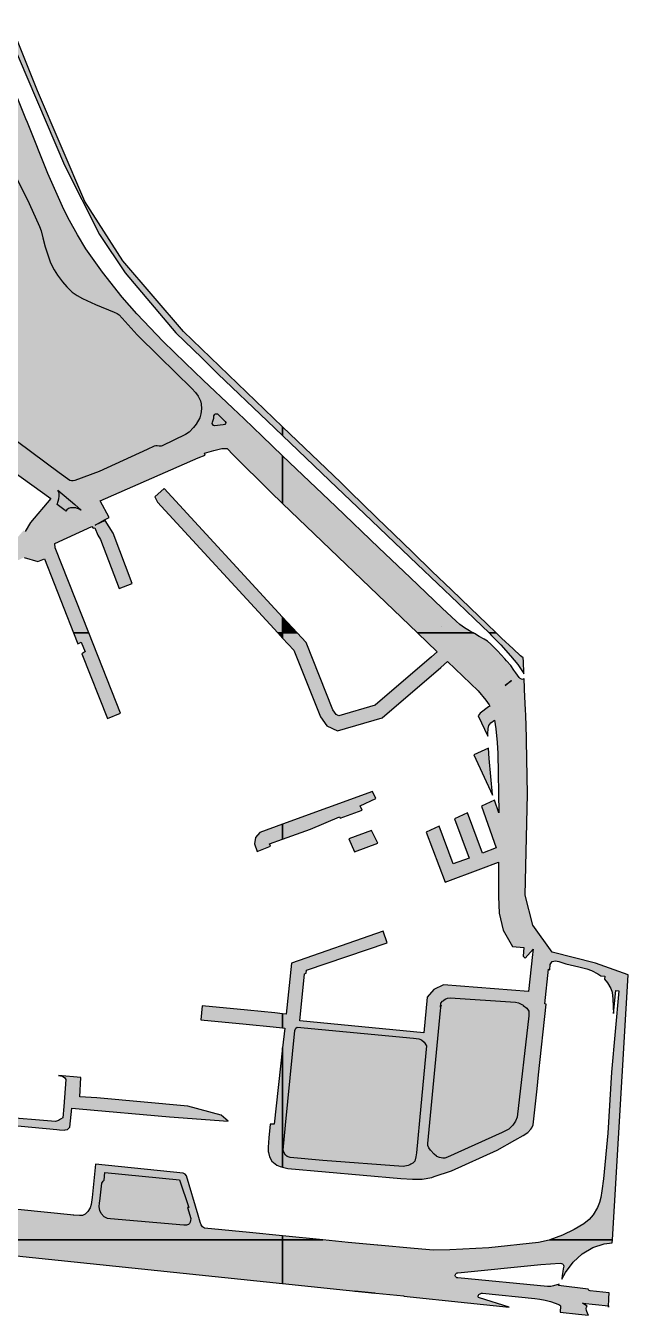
# Model space of a CAD drawing. Header units: metres. Extents: x -1260 to 1415, y -1141 to 1210.
# Drawn here: x 1117 to 1415, y -931 to -294 of the extents above; entities that cross this region are included whole.
import ezdxf

# ---------------------------------------------------------------- set-up
doc = ezdxf.new("R2010")
doc.units = ezdxf.units.M
doc.layers.add('URB_DRUMURI_STREET_LINE', color=7, linetype='Continuous', true_color=0xe1e4e2)

msp = doc.modelspace()

# ---------------------------------------------------------------- hatches: boundary and pattern name
at = {"layer": 'URB_DRUMURI_STREET_LINE'}
h = msp.add_hatch(color=256, dxfattribs=at)
h.dxf.hatch_style = 1
h.paths.add_polyline_path([(1128.22, -366.78), (1118.21, -341.68), (1117.46, -339.8), (1108.18, -316.78), (1098.86, -293.84), (1084.1, -293.84), (1102.2, -337.67), (1098.68, -335.27), (1091.51, -333.69), (1086.23, -334.58), (1087.56, -342.47), (1085.32, -336.9), (1046.21, -352.66), (960.37, -390.46), (959.21, -387.7), (944.26, -393.98), (944.26, -410.33), (954.63, -406.08), (954.63, -406.08), (954.63, -406.08), (960.16, -403.82), (960.17, -403.82), (960.17, -403.82), (960.17, -403.82), (960.17, -403.82), (960.18, -403.82), (960.18, -403.82), (960.18, -403.82), (960.19, -403.82), (972.05, -408.23), (972.05, -408.23), (972.05, -408.23), (972.05, -408.23), (976.29, -411.22), (976.29, -411.22), (976.29, -411.22), (976.29, -411.22), (976.29, -411.22), (976.3, -411.23), (976.3, -411.23), (976.3, -411.23), (976.3, -411.23), (976.3, -411.24), (976.3, -411.24), (976.3, -411.24), (976.3, -411.25), (976.3, -411.25), (976.3, -411.25), (976.29, -411.25), (976.29, -411.26), (973.65, -415.01), (982.51, -421.4), (983.02, -420.69), (983.02, -420.69), (983.02, -420.69), (983.02, -420.69), (983.03, -420.68), (983.03, -420.68), (983.03, -420.68), (983.03, -420.68), (983.04, -420.68), (983.04, -420.68), (983.04, -420.68), (983.05, -420.68), (983.05, -420.68), (983.05, -420.68), (983.05, -420.68), (983.06, -420.68), (983.06, -420.68), (1030.19, -454.68), (1030.19, -454.68), (1030.19, -454.68), (1030.19, -454.68), (1030.2, -454.69), (1030.2, -454.69), (1030.2, -454.69), (1030.2, -454.69), (1030.2, -454.7), (1030.2, -454.7), (1030.2, -454.7), (1030.2, -454.71), (1030.2, -454.71), (1030.2, -454.71), (1030.2, -454.71), (1030.2, -454.72), (1030.2, -454.72), (1029.66, -455.46), (1038.04, -461.51), (1038.65, -460.41), (1038.65, -460.41), (1038.66, -460.4), (1038.66, -460.4), (1038.66, -460.4), (1038.66, -460.4), (1038.67, -460.4), (1038.67, -460.39), (1038.67, -460.39), (1038.67, -460.39), (1038.68, -460.39), (1038.68, -460.39), (1038.68, -460.39), (1038.69, -460.39), (1038.69, -460.39), (1038.69, -460.39), (1038.69, -460.4), (1044.36, -463.55), (1044.37, -463.55), (1044.37, -463.55), (1044.37, -463.56), (1044.37, -463.56), (1044.37, -463.56), (1044.38, -463.56), (1044.38, -463.57), (1044.38, -463.57), (1044.38, -463.57), (1044.38, -463.58), (1044.38, -463.58), (1044.38, -463.58), (1044.38, -463.58), (1044.38, -463.59), (1044.38, -463.59), (1044.38, -463.59), (1043.38, -465.37), (1061.87, -478.72), (1072.74, -484.79), (1072.74, -484.79), (1072.74, -484.79), (1072.75, -484.8), (1072.75, -484.8), (1072.75, -484.8), (1072.75, -484.8), (1072.75, -484.81), (1072.75, -484.81), (1072.75, -484.81), (1072.76, -484.82), (1072.76, -484.82), (1072.76, -484.82), (1072.75, -484.82), (1072.75, -484.83), (1072.75, -484.83), (1072.75, -484.83), (1072.05, -486.08), (1087.92, -497.54), (1129.68, -527.49), (1119.64, -539.25), (1117.12, -543.78), (1117.12, -543.79), (1117.12, -543.79), (1117.11, -543.79), (1117.11, -543.79), (1117.11, -543.79), (1117.11, -543.8), (1117.1, -543.8), (1117.1, -543.8), (1117.1, -543.8), (1117.1, -543.8), (1117.09, -543.8), (1117.09, -543.8), (1117.09, -543.8), (1117.08, -543.8), (1117.08, -543.8), (1117.08, -543.79), (1116.19, -543.3), (1112.56, -547.55), (1070.93, -524.52), (1067.54, -530.64), (1107.92, -552.99), (1097.44, -565.28), (1116.6, -556.56), (1123.26, -558.66), (1126.56, -557.3), (1141, -593.84), (1148.53, -593.84), (1131.95, -551.89), (1131.75, -549.66), (1150.08, -541.31), (1150.65, -542.18), (1151.4, -541.88), (1151.4, -541.88), (1151.41, -541.88), (1151.41, -541.88), (1151.41, -541.88), (1151.42, -541.88), (1151.42, -541.88), (1151.42, -541.88), (1151.42, -541.88), (1151.43, -541.88), (1151.43, -541.88), (1151.43, -541.88), (1151.43, -541.89), (1151.44, -541.89), (1151.44, -541.89), (1151.44, -541.89), (1151.44, -541.9), (1152.9, -545.57), (1154.35, -547.75), (1163.44, -571.95), (1169.99, -569.49), (1160.62, -544.54), (1156.53, -538.37), (1151.68, -540.58), (1156.29, -538.07), (1156.32, -538.05), (1158.57, -536.82), (1154.06, -528.56), (1202.56, -507.39), (1206.04, -505.97), (1205.67, -505.08), (1210.24, -503.7), (1214.25, -502.8), (1216.81, -502.73), (1219.86, -505.83), (1238.32, -524.19), (1244.26, -529.9), (1244.26, -506.36), (1234.18, -496.66), (1225.24, -488.16), (1219.68, -482.88), (1204.98, -468.92), (1196.04, -460.4), (1185.16, -449.8), (1172.16, -436.14), (1165.06, -427.92), (1155.2, -415.68), (1147.08, -404.06), (1142.84, -397.12), (1138.98, -390.1), (1136.12, -384.6), (1128.22, -366.78)])
h.paths.add_polyline_path([(1140.88, -532.02), (1139.52, -532.1), (1138.52, -532.42), (1137.72, -532.98), (1137.14, -533.7), (1136.78, -533.41), (1132.92, -530.36), (1133.4, -528.8), (1133.76, -527.62), (1133.88, -526.38), (1133.84, -525.2), (1133.66, -524.22), (1133.27, -523.3), (1141.64, -530.44), (1144.65, -533.16), (1144.64, -533.16), (1143.44, -532.6), (1142.44, -532.23), (1142.08, -532.1), (1140.88, -532.02)], flags=0)
h.paths.add_polyline_path([(1133.26, -523.29), (1133.26, -523.28), (1133.26, -523.28), (1133.27, -523.29), (1133.26, -523.29), (1133.26, -523.29)], flags=0)
h.paths.add_polyline_path([(1209.74, -490.92), (1209.52, -490.32), (1209.62, -489.7), (1209.92, -488.72), (1210.24, -487.7), (1210.3, -486.92), (1210.3, -486.58), (1210.52, -486.1), (1210.8, -485.78), (1211.16, -485.58), (1211.5, -485.56), (1211.88, -485.58), (1212.1, -485.68), (1215.9, -489.46), (1216.12, -489.86), (1216.04, -490.46), (1215.72, -490.88), (1214.88, -491.12), (1214.88, -491.12), (1210.62, -491.5), (1210.16, -491.36), (1209.74, -490.92)], flags=0)
h.paths.add_polyline_path([(1199.46, -473.06), (1201.22, -475.06), (1202.5, -476.82), (1203.64, -479.14), (1204.04, -480.68), (1204.12, -483.16), (1203.9, -485.58), (1203.42, -487.56), (1201.56, -490.74), (1200.2, -492.42), (1198, -494.62), (1198, -494.62), (1196.32, -495.9), (1184.8, -501.4), (1184.18, -501.54), (1183.34, -501.56), (1183.34, -501.56), (1182.22, -501.5), (1181.64, -501.48), (1181.02, -501.54), (1180.85, -501.62), (1177.36, -503.22), (1153.66, -514.08), (1141.68, -518.62), (1140.8, -518.76), (1139.88, -518.72), (1139.16, -518.5), (1133.92, -514.78), (1133.92, -514.78), (1113.3, -499.42), (1091.62, -483.72), (1062.78, -462.72), (989.78, -409.24), (981.06, -403.06), (979.52, -401.7), (979.16, -401), (978.98, -399.84), (978.87, -396.57), (977.89, -395.86), (978.82, -395.45), (978.8, -394.92), (978.88, -392.68), (979.06, -391.38), (979.56, -390.2), (982.06, -388.4), (987.78, -385.18), (1027.48, -366.36), (1039.94, -360.74), (1051.22, -356.1), (1061.32, -352.36), (1074.72, -348.08), (1074.73, -348.08), (1081.46, -345.92), (1083.74, -345.52), (1091.46, -344.66), (1091.46, -344.66), (1094.72, -344.64), (1095.9, -344.78), (1097.18, -345.3), (1098.64, -346.4), (1100.48, -348.52), (1106.3, -356.42), (1110.04, -363.32), (1119.04, -381.7), (1124.18, -393.02), (1124.96, -395.16), (1125.84, -398.58), (1127.02, -403.02), (1128.52, -407.96), (1129.62, -411), (1131.34, -414.44), (1133.02, -417.04), (1135.44, -420.3), (1137.6, -422.88), (1140.34, -425.44), (1142.7, -427.12), (1145.36, -428.62), (1151.88, -431.56), (1161.08, -435.4), (1162.5, -435.98), (1163.46, -436.76), (1172.4, -446.54), (1183.32, -457.34), (1199.46, -473.06)], flags=0)
h = msp.add_hatch(color=256, dxfattribs=at)
h.dxf.hatch_style = 1
h.paths.add_polyline_path([(1195.3, -444.88), (1165.29, -409.95), (1146.53, -380.72), (1123.24, -326), (1110.3, -293.84), (1107.26, -293.84), (1109.39, -299.04), (1136.51, -362.74), (1153.86, -396.91), (1166.41, -415.86), (1191.47, -445.51), (1204.32, -457.93), (1212.22, -465.87), (1236.7, -489.18), (1244.26, -496.39), (1244.26, -491.97), (1195.3, -444.88)])
h = msp.add_hatch(color=256, dxfattribs=at)
h.dxf.hatch_style = 1
h.paths.add_polyline_path([(1277.94, -524.42), (1274.26, -520.84), (1272.95, -519.56), (1244.26, -491.97), (1244.26, -496.39), (1267.46, -518.5), (1288.28, -538.54), (1310.7, -559.94), (1330.72, -578.96), (1339.08, -586.98), (1346.2, -593.84), (1349.73, -593.84), (1345.21, -589.53), (1336.81, -581.45), (1327.61, -572.58), (1318.02, -563.31), (1308.42, -554.02), (1299.23, -545.1), (1290.82, -536.94), (1283.59, -529.91), (1277.94, -524.42)])
h = msp.add_hatch(color=256, dxfattribs=at)
h.dxf.hatch_style = 1
h.paths.add_polyline_path([(1291.82, -551.82), (1270.56, -531.36), (1250.98, -512.82), (1244.26, -506.36), (1244.26, -529.9), (1310.92, -593.84), (1338.36, -593.84), (1336.6, -592.82), (1334.06, -591.32), (1331.82, -589.72), (1329.98, -588.08), (1323.12, -581.64), (1323.12, -581.64), (1307.28, -566.56), (1291.82, -551.82)])
h.paths.add_polyline_path([(1322.97, -590.93), (1322.96, -590.93), (1322.96, -590.92), (1322.97, -590.93)], flags=0)
h = msp.add_hatch(color=256, dxfattribs=at)
h.dxf.hatch_style = 1
h.paths.add_polyline_path([(1244.26, -586.09), (1185.68, -522.48), (1181.18, -526.62), (1182.41, -529.27), (1241.89, -593.84), (1244.26, -593.84), (1244.26, -586.09)])
h = msp.add_hatch(color=256, dxfattribs=at)
h.dxf.hatch_style = 1
h.paths.add_polyline_path([(1244.26, -593.84), (1251.41, -593.84), (1244.26, -586.09), (1244.26, -593.84)])
h = msp.add_hatch(color=256, dxfattribs=at)
h.dxf.hatch_style = 1
h.paths.add_polyline_path([(1146.62, -603.29), (1146.62, -603.29), (1145.08, -604.15), (1157.71, -636.12), (1164.22, -633.55), (1148.53, -593.84), (1141, -593.84), (1143.13, -599.21), (1144.69, -598.41), (1144.69, -598.41), (1144.69, -598.41), (1144.7, -598.41), (1144.7, -598.41), (1144.7, -598.41), (1144.71, -598.41), (1144.71, -598.41), (1144.71, -598.41), (1144.71, -598.41), (1144.72, -598.41), (1144.72, -598.42), (1144.72, -598.42), (1144.72, -598.42), (1144.73, -598.42), (1144.73, -598.42), (1144.73, -598.43), (1144.73, -598.43), (1146.63, -603.25), (1146.63, -603.26), (1146.63, -603.26), (1146.63, -603.26), (1146.64, -603.27), (1146.63, -603.27), (1146.63, -603.27), (1146.63, -603.27), (1146.63, -603.28), (1146.63, -603.28), (1146.63, -603.28), (1146.63, -603.28), (1146.63, -603.29), (1146.62, -603.29), (1146.62, -603.29)])
h = msp.add_hatch(color=256, dxfattribs=at)
h.dxf.hatch_style = 1
h.paths.add_polyline_path([(1244.26, -593.84), (1241.89, -593.84), (1244.26, -596.42), (1244.26, -593.84)])
h = msp.add_hatch(color=256, dxfattribs=at)
h.dxf.hatch_style = 1
h.paths.add_polyline_path([(1343.82, -596.9), (1341.38, -595.62), (1338.98, -594.2), (1338.91, -594.16), (1338.36, -593.84), (1310.92, -593.84), (1320.64, -603.17), (1317.79, -605.62), (1290, -629.53), (1272.01, -634.82), (1270.67, -634.19), (1269.09, -631.96), (1255.81, -598.62), (1251.41, -593.84), (1244.26, -593.84), (1244.26, -596.42), (1249.78, -602.41), (1262.9, -635.33), (1266.02, -639.72), (1271.41, -642.3), (1293.43, -635.82), (1322.35, -610.93), (1325.72, -608.04), (1340.79, -622.46), (1344.64, -627.06), (1346.21, -629.35), (1346.56, -630), (1345.99, -630.42), (1341.83, -633.46), (1340.91, -634.9), (1345.63, -644.94), (1345.55, -643.7), (1345.83, -641.19), (1346.17, -639.67), (1347.03, -638.33), (1348.93, -636.94), (1349.61, -641.27), (1350.27, -648.08), (1350.56, -653.53), (1351.06, -682.85), (1348.86, -676.56), (1342.49, -679.55), (1349.71, -700.15), (1342.96, -702.68), (1335.58, -682.78), (1329.22, -685.75), (1336.4, -705.13), (1328.56, -708.06), (1321.52, -689.35), (1315.16, -692.33), (1324.46, -717.07), (1342.12, -710.46), (1350.93, -707.17), (1350.81, -724.12), (1351.19, -732.46), (1353.13, -740.86), (1357.73, -748.84), (1357.73, -748.84), (1363.34, -749.3), (1363.03, -753.62), (1364.08, -754.56), (1368.03, -750.19), (1367.71, -752.73), (1365.73, -771.15), (1323.7, -767.8), (1319.01, -770.11), (1315.62, -773.83), (1314.02, -791.47), (1252.76, -785.61), (1255.12, -762.28), (1255.8, -762.04), (1255.98, -760.55), (1295.83, -747), (1293.85, -741.33), (1248.6, -757.14), (1246.06, -782.27), (1244.26, -782.08), (1244.26, -789.12), (1245.35, -789.24), (1244.26, -799.01), (1244.26, -857.91), (1246.78, -858.52), (1302.66, -863.56), (1308.48, -863.84), (1313.12, -863.78), (1318.02, -862.94), (1319.15, -862.56), (1327.7, -859.64), (1350.18, -849.48), (1358.93, -844.61), (1363.14, -842.26), (1365.32, -840.84), (1366.92, -839.14), (1367.28, -838.46), (1368.06, -836.96), (1369.94, -819.25), (1370.68, -812.29), (1374.4, -777.3), (1373.7, -777.25), (1375.58, -760.11), (1376.2, -760.33), (1376.46, -757.8), (1377.44, -756.32), (1379, -755.9), (1380.69, -756.3), (1380.76, -756.32), (1384.18, -757.42), (1390.5, -758.96), (1394.56, -759.94), (1396.78, -760.64), (1399.96, -762.28), (1401.44, -763.3), (1403.36, -763.47), (1403.23, -764.96), (1404.74, -766.78), (1406.38, -769.62), (1406.98, -771.36), (1407.32, -774.9), (1407.7, -782), (1408.77, -770.59), (1410.35, -770.75), (1406.66, -811.03), (1404.84, -841.06), (1402.76, -863.62), (1401.96, -869.54), (1401.36, -872.84), (1400.7, -875.42), (1399.78, -877.82), (1397.66, -881.52), (1395.62, -883.84), (1393.1, -885.84), (1388.28, -888.74), (1382.44, -891.58), (1376.32, -893.84), (1407.15, -893.84), (1414.96, -762.86), (1398.79, -757.16), (1377.44, -751.73), (1367.93, -738.34), (1363.99, -723.53), (1365.28, -673.59), (1364.51, -638.41), (1364.49, -637.92), (1364.43, -636.56), (1364.34, -634.48), (1364.22, -631.82), (1364.09, -628.73), (1363.95, -625.36), (1363.79, -621.87), (1363.68, -619.29), (1363.64, -618.39), (1363.56, -616.42), (1363.46, -616.52), (1363.12, -616.74), (1362.72, -616.86), (1362.22, -616.8), (1361.64, -616.46), (1361.16, -615.88), (1361.16, -615.88), (1359.52, -613.66), (1358.54, -612.29), (1356.92, -610.04), (1354.92, -607.73), (1354.08, -606.76), (1350.32, -602.7), (1347.08, -599.42), (1345.48, -598.02), (1343.82, -596.9)])
h.paths.add_polyline_path([(1246.54, -852.68), (1245.66, -851.98), (1244.96, -850.84), (1244.5, -849.52), (1245.72, -837.13), (1250.3, -790.38), (1250.72, -789.24), (1251.48, -788.72), (1308.84, -794.12), (1308.84, -794.12), (1311.58, -794.54), (1312.84, -795.04), (1314.24, -796.08), (1315.3, -797.94), (1312.46, -827.78), (1310.38, -850.84), (1310.1, -852.82), (1309.62, -854.98), (1308.64, -855.9), (1307.55, -856.47), (1307.09, -856.71), (1306.32, -857.1), (1303.82, -857.52), (1264.04, -854.6), (1248.04, -853.2), (1246.54, -852.68)], flags=0)
h.paths.add_polyline_path([(1323.29, -775.8), (1323.84, -775.53), (1323.92, -775.4), (1324.62, -774.84), (1325.74, -774.34), (1326.94, -774.24), (1359.22, -776.32), (1360.84, -776.74), (1363.08, -777.92), (1363.14, -777.96), (1364.85, -779.28), (1364.9, -779.32), (1365.82, -780.86), (1365.82, -783.04), (1360.06, -833.18), (1359.36, -835.14), (1357.96, -837.18), (1355.92, -839.14), (1352.78, -840.82), (1325.64, -852.98), (1324.34, -853.4), (1323.32, -853.52), (1321.78, -853.16), (1320.38, -852.6), (1320.22, -852.47), (1319.12, -851.56), (1317.36, -849.58), (1316.48, -848.4), (1315.96, -847.2), (1315.9, -846.22), (1322.28, -780.44), (1322.58, -777.86), (1322.2, -778.8), (1322.38, -776.8), (1323.29, -775.8)], flags=0)
h.paths.add_polyline_path([(1357.35, -617.64), (1354.21, -619.8), (1357.08, -617.4), (1357.35, -617.64)], flags=0)
h = msp.add_hatch(color=256, dxfattribs=at)
h.dxf.hatch_style = 1
h.paths.add_polyline_path([(1363.08, -606.2), (1361.77, -605.15), (1358.09, -601.76), (1352.44, -596.43), (1349.73, -593.84), (1346.2, -593.84), (1347.5, -595.1), (1352.1, -599.8), (1356.86, -605.16), (1360.36, -609.48), (1363.02, -613.42), (1363.46, -614.14), (1363.37, -612.07), (1363.25, -609.54), (1363.16, -607.62), (1363.1, -606.45), (1363.08, -606.2)])
h = msp.add_hatch(color=256, dxfattribs=at)
h.dxf.hatch_style = 1
h.paths.add_polyline_path([(1347.88, -673.78), (1346.28, -655.94), (1345.97, -650.81), (1338.74, -654.21), (1348, -674.1), (1347.88, -673.78)])
h = msp.add_hatch(color=256, dxfattribs=at)
h.dxf.hatch_style = 1
h.paths.add_polyline_path([(1272.34, -684.78), (1272.34, -684.79), (1272.64, -685.49), (1283.57, -681.51), (1282.55, -679.33), (1282.55, -679.33), (1282.55, -679.33), (1282.55, -679.32), (1282.55, -679.32), (1282.55, -679.32), (1282.55, -679.31), (1282.55, -679.31), (1282.55, -679.31), (1282.55, -679.31), (1282.55, -679.3), (1282.55, -679.3), (1282.55, -679.3), (1282.56, -679.3), (1282.56, -679.29), (1282.56, -679.29), (1282.56, -679.29), (1290.32, -675.66), (1288.7, -672.19), (1244.26, -688.38), (1244.26, -695.83), (1258.09, -690.79), (1272.3, -684.77), (1272.31, -684.77), (1272.31, -684.77), (1272.31, -684.77), (1272.31, -684.77), (1272.32, -684.77), (1272.32, -684.77), (1272.32, -684.77), (1272.33, -684.77), (1272.33, -684.77), (1272.33, -684.77), (1272.33, -684.78), (1272.34, -684.78), (1272.34, -684.78), (1272.34, -684.78), (1272.34, -684.78)])
h = msp.add_hatch(color=256, dxfattribs=at)
h.dxf.hatch_style = 1
h.paths.add_polyline_path([(1230.33, -698.17), (1231.73, -701.96), (1238.19, -699.23), (1237.8, -698.19), (1244.26, -695.83), (1244.26, -688.38), (1233.05, -692.47), (1230.77, -694.97), (1230.33, -698.17)])
h = msp.add_hatch(color=256, dxfattribs=at)
h.dxf.hatch_style = 1
h.paths.add_polyline_path([(1279.73, -702.03), (1291.2, -697.84), (1288.23, -691.47), (1276.97, -695.58), (1279.73, -702.03)])
h = msp.add_hatch(color=256, dxfattribs=at)
h.dxf.hatch_style = 1
h.paths.add_polyline_path([(1226.89, -780.29), (1204.56, -778.15), (1203.89, -785.11), (1226.2, -787.26), (1239.59, -788.61), (1244.26, -789.12), (1244.26, -782.08), (1240.32, -781.65), (1226.89, -780.29)])
h = msp.add_hatch(color=256, dxfattribs=at)
h.dxf.hatch_style = 1
h.paths.add_polyline_path([(970.49, -794.54), (959.15, -796.52), (953.52, -800.56), (946, -805.89), (944.26, -805.89), (944.26, -812.89), (948.22, -812.89), (957.26, -806.49), (957.07, -808.13), (960.39, -805.55), (960.54, -804.23), (963.17, -803.54), (963.92, -803.06), (966.12, -802.48), (967.74, -802.33), (970.11, -801.71), (970.76, -801.6), (972.62, -801.77), (994.51, -804.22), (1009.12, -805.32), (1012.56, -805.76), (1013.8, -806.36), (1015.06, -807.3), (1016.44, -808.7), (1017.9, -810.68), (1021.73, -815.84), (1032.78, -828.45), (1033.52, -828.92), (1036.22, -830.02), (1098.21, -836.04), (1107.94, -836.98), (1132.71, -839.33), (1134.1, -839.46), (1136.36, -839.54), (1136.88, -839.47), (1138.06, -839.32), (1139.14, -838.08), (1140.06, -828.8), (1143.76, -829.12), (1188.3, -833.02), (1217.37, -835.1), (1213.89, -832.17), (1197.5, -827.82), (1152.54, -823.67), (1144.06, -823.17), (1144.55, -813.57), (1133.54, -812.54), (1135.5, -813), (1136.66, -813.76), (1137.18, -814.56), (1136.1, -827.88), (1135.64, -833.46), (1134.6, -834.2), (1133.58, -834.92), (1131.98, -835.36), (1104.14, -833.02), (1102.22, -832.58), (1101.32, -832.1), (1100.64, -831.29), (1100.36, -830.96), (1099.56, -829.18), (1099.4, -827.64), (1099.52, -825.54), (1098.82, -831.12), (1039.52, -825.52), (1024.97, -808.92), (1013.41, -798.61), (970.49, -794.54)])
h = msp.add_hatch(color=256, dxfattribs=at)
h.dxf.hatch_style = 1
h.paths.add_polyline_path([(1237.74, -852.76), (1238.92, -854.88), (1241.44, -856.98), (1243, -857.6), (1244.26, -857.91), (1244.26, -799.01), (1240.06, -836.72), (1238.08, -836.58), (1237.46, -843.38), (1237.1, -848), (1237.1, -850.1), (1237.25, -850.69), (1237.74, -852.76)])
h = msp.add_hatch(color=256, dxfattribs=at)
h.dxf.hatch_style = 1
h.paths.add_polyline_path([(944.26, -886.91), (944.26, -893.84), (984.92, -893.84), (1007.21, -890.67), (1037.62, -893.84), (1244.26, -893.84), (1244.26, -891.85), (1227.82, -890.2), (1205.58, -888.06), (1204.64, -887.44), (1204.04, -886.46), (1203.48, -885.06), (1202.46, -881.62), (1196.78, -862.26), (1196.16, -861.36), (1195.18, -860.8), (1151.84, -856.38), (1150.22, -872.86), (1149.74, -876.42), (1149.24, -878.08), (1148.08, -879.8), (1146.76, -881.1), (1145.36, -881.8), (1143.84, -881.86), (1141.1, -881.59), (1061.18, -873.62), (1009.5, -868.6), (1004.66, -867.84), (1001.94, -867.04), (1000.34, -865.72), (999.54, -864.58), (999.08, -863.48), (998.82, -862.04), (999, -859.3), (1001.56, -836.66), (998.46, -836.32), (996.1, -858.31), (994.08, -858.09), (993.9, -859.22), (993.46, -861.08), (992.42, -862.36), (990.92, -863.72), (989.38, -864.74), (987.82, -865.28), (986.12, -865.42), (976.14, -864.16), (974.12, -863.5), (972.64, -862.6), (971.36, -861.42), (970.82, -858.98), (971.13, -856.49), (971.23, -855.66), (967.45, -855.26), (969.82, -833.12), (969.48, -833.08), (966.66, -853.14), (965.82, -858.16), (964.84, -860.76), (963.88, -861.76), (962.24, -862.54), (960.12, -863), (944.26, -861.32), (944.26, -881.52), (954, -882.46), (954.5, -882.54), (954.98, -882.84), (955.34, -883.28), (955.46, -883.9), (955.32, -884.38), (954.98, -884.84), (954.38, -885.22), (950.9, -886), (944.26, -886.91)])
h.paths.add_polyline_path([(1141.08, -881.72), (1141.1, -881.59), (1141.09, -881.72), (1141.08, -881.72)], flags=0)
h.paths.add_polyline_path([(1197.29, -877.78), (1198.96, -883.22), (1198.78, -884.3), (1198.52, -885.12), (1198.2, -885.74), (1197.76, -886.3), (1196.84, -886.62), (1195.5, -886.58), (1159.18, -883.46), (1157.68, -883.24), (1156.06, -882.4), (1154.6, -880.82), (1154, -879.4), (1153.68, -877.54), (1153.82, -875.6), (1153.92, -874.79), (1155.02, -865.86), (1155.64, -864.78), (1156.11, -864.34), (1156.49, -860.58), (1193.24, -864.22), (1197.87, -877.84), (1197.29, -877.78)], flags=0)
h = msp.add_hatch(color=256, dxfattribs=at)
h.dxf.hatch_style = 1
h.paths.add_polyline_path([(1244.26, -891.85), (1244.26, -893.84), (1264.03, -893.84), (1244.26, -891.85)])
h = msp.add_hatch(color=256, dxfattribs=at)
h.dxf.hatch_style = 1
h.paths.add_polyline_path([(1099.94, -900.35), (1099.94, -900.35), (1244.26, -915.41), (1244.26, -893.84), (1037.62, -893.84), (1099.94, -900.35)])
h = msp.add_hatch(color=256, dxfattribs=at)
h.dxf.hatch_style = 1
h.paths.add_polyline_path([(1407.06, -895.38), (1407.15, -893.84), (1376.32, -893.84), (1375.94, -893.98), (1370.66, -895.1), (1346.12, -897.84), (1326.9, -898.82), (1318.7, -898.88), (1309.16, -898.12), (1291.27, -896.46), (1291.14, -896.45), (1276.56, -895.1), (1264.03, -893.84), (1244.26, -893.84), (1244.26, -915.41), (1289.74, -920.16), (1279.91, -919.14), (1304.17, -921.42), (1304.15, -921.65), (1335.56, -924.9), (1335.59, -924.9), (1356.14, -927.02), (1341.44, -922.4), (1341.08, -922.24), (1340.9, -921.94), (1340.84, -921.58), (1340.94, -921.1), (1341.24, -920.78), (1341.78, -920.44), (1342.46, -920.16), (1343.04, -920.12), (1368.9, -922.76), (1371.28, -923.12), (1373.88, -923.64), (1376.52, -924.36), (1380.74, -925.84), (1381.2, -926.14), (1381.44, -926.46), (1381.43, -929.64), (1390.46, -930.57), (1395.27, -931.07), (1395.02, -930.58), (1394.38, -928.68), (1394.26, -927.82), (1394.36, -927.06), (1394.67, -926.66), (1392.45, -925.04), (1405.2, -926.43), (1405.17, -927.05), (1405.42, -922.79), (1405.59, -919.94), (1396.1, -918.98), (1395.68, -918.92), (1395.52, -918.78), (1395.36, -918.5), (1395.24, -918.16), (1395.24, -918.14), (1380.52, -916.46), (1380.93, -915.69), (1379.66, -916.08), (1377.98, -916.6), (1376.66, -916.9), (1375.08, -916.92), (1330.74, -912.58), (1330.36, -912.56), (1330.08, -912.46), (1329.8, -912.16), (1329.64, -911.94), (1329.56, -911.58), (1329.56, -911.26), (1329.66, -910.94), (1329.88, -910.64), (1330.2, -910.34), (1330.44, -910.2), (1330.8, -910.12), (1371.72, -905.94), (1381.36, -905.38), (1381.96, -905.48), (1382.44, -905.62), (1382.82, -905.96), (1383.04, -906.36), (1383.12, -906.9), (1383.06, -907.44), (1382.86, -908.14), (1382.6, -909.5), (1382.3, -911.5), (1382.19, -913.28), (1383.96, -909.91), (1387.7, -904.79), (1392.28, -900.69), (1397.41, -897.62), (1403.14, -895.82), (1407.06, -895.38)])

# ---------------------------------------------------------------- linework, layer by layer
at = {"layer": 'URB_DRUMURI_STREET_LINE', "elevation": 0.01}
for points in [[(1195.3, -444.88), (1165.29, -409.95), (1146.53, -380.72), (1123.24, -326), (1110.3, -293.84), (1107.26, -293.84), (1109.39, -299.04), (1136.51, -362.74), (1153.86, -396.91), (1166.41, -415.86), (1191.47, -445.51), (1204.32, -457.93), (1212.22, -465.87), (1236.7, -489.18), (1244.26, -496.39), (1244.26, -491.97), (1195.3, -444.88)], [(1209.74, -490.92), (1209.52, -490.32), (1209.62, -489.7), (1209.92, -488.72), (1210.24, -487.7), (1210.3, -486.92), (1210.3, -486.58), (1210.52, -486.1), (1210.8, -485.78), (1211.16, -485.58), (1211.5, -485.56), (1211.88, -485.58), (1212.1, -485.68), (1215.9, -489.46), (1216.12, -489.86), (1216.04, -490.46), (1215.72, -490.88), (1214.88, -491.12), (1214.88, -491.12), (1210.62, -491.5), (1210.16, -491.36), (1209.74, -490.92)], [(1277.94, -524.42), (1274.26, -520.84), (1272.95, -519.56), (1244.26, -491.97), (1244.26, -496.39), (1267.46, -518.5), (1288.28, -538.54), (1310.7, -559.94), (1330.72, -578.96), (1339.08, -586.98), (1346.2, -593.84), (1349.73, -593.84), (1345.21, -589.53), (1336.81, -581.45), (1327.61, -572.58), (1318.02, -563.31), (1308.42, -554.02), (1299.23, -545.1), (1290.82, -536.94), (1283.59, -529.91), (1277.94, -524.42)], [(1291.82, -551.82), (1270.56, -531.36), (1250.98, -512.82), (1244.26, -506.36), (1244.26, -529.9), (1310.92, -593.84), (1338.36, -593.84), (1336.6, -592.82), (1334.06, -591.32), (1331.82, -589.72), (1329.98, -588.08), (1323.12, -581.64), (1323.12, -581.64), (1307.28, -566.56), (1291.82, -551.82)], [(1244.26, -586.09), (1185.68, -522.48), (1181.18, -526.62), (1182.41, -529.27), (1241.89, -593.84), (1244.26, -593.84), (1244.26, -586.09)], [(1140.88, -532.02), (1139.52, -532.1), (1138.52, -532.42), (1137.72, -532.98), (1137.14, -533.7), (1136.78, -533.41), (1132.92, -530.36), (1133.4, -528.8), (1133.76, -527.62), (1133.88, -526.38), (1133.84, -525.2), (1133.66, -524.22), (1133.27, -523.3), (1141.64, -530.44), (1144.65, -533.16), (1144.64, -533.16), (1143.44, -532.6), (1142.44, -532.23), (1142.08, -532.1), (1140.88, -532.02)], [(1133.26, -523.29), (1133.26, -523.28), (1133.26, -523.28), (1133.27, -523.29), (1133.26, -523.29), (1133.26, -523.29)], [(1244.26, -593.84), (1251.41, -593.84), (1244.26, -586.09), (1244.26, -593.84)], [(1322.97, -590.93), (1322.96, -590.93), (1322.96, -590.92), (1322.97, -590.93)], [(1146.62, -603.29), (1146.62, -603.29), (1145.08, -604.15), (1157.71, -636.12), (1164.22, -633.55), (1148.53, -593.84), (1141, -593.84), (1143.13, -599.21), (1144.69, -598.41), (1144.69, -598.41), (1144.69, -598.41), (1144.7, -598.41), (1144.7, -598.41), (1144.7, -598.41), (1144.71, -598.41), (1144.71, -598.41), (1144.71, -598.41), (1144.71, -598.41), (1144.72, -598.41), (1144.72, -598.42), (1144.72, -598.42), (1144.72, -598.42), (1144.73, -598.42), (1144.73, -598.42), (1144.73, -598.43), (1144.73, -598.43), (1146.63, -603.25), (1146.63, -603.26), (1146.63, -603.26), (1146.63, -603.26), (1146.64, -603.27), (1146.63, -603.27), (1146.63, -603.27), (1146.63, -603.27), (1146.63, -603.28), (1146.63, -603.28), (1146.63, -603.28), (1146.63, -603.28), (1146.63, -603.29), (1146.62, -603.29), (1146.62, -603.29)], [(1244.26, -593.84), (1241.89, -593.84), (1244.26, -596.42), (1244.26, -593.84)], [(1343.82, -596.9), (1341.38, -595.62), (1338.98, -594.2), (1338.91, -594.16), (1338.36, -593.84), (1310.92, -593.84), (1320.64, -603.17), (1317.79, -605.62), (1290, -629.53), (1272.01, -634.82), (1270.67, -634.19), (1269.09, -631.96), (1255.81, -598.62), (1251.41, -593.84), (1244.26, -593.84), (1244.26, -596.42), (1249.78, -602.41), (1262.9, -635.33), (1266.02, -639.72), (1271.41, -642.3), (1293.43, -635.82), (1322.35, -610.93), (1325.72, -608.04), (1340.79, -622.46), (1344.64, -627.06), (1346.21, -629.35), (1346.56, -630), (1345.99, -630.42), (1341.83, -633.46), (1340.91, -634.9), (1345.63, -644.94), (1345.55, -643.7), (1345.83, -641.19), (1346.17, -639.67), (1347.03, -638.33), (1348.93, -636.94), (1349.61, -641.27), (1350.27, -648.08), (1350.56, -653.53), (1351.06, -682.85), (1348.86, -676.56), (1342.49, -679.55), (1349.71, -700.15), (1342.96, -702.68), (1335.58, -682.78), (1329.22, -685.75), (1336.4, -705.13), (1328.56, -708.06), (1321.52, -689.35), (1315.16, -692.33), (1324.46, -717.07), (1342.12, -710.46), (1350.93, -707.17), (1350.81, -724.12), (1351.19, -732.46), (1353.13, -740.86), (1357.73, -748.84), (1357.73, -748.84), (1363.34, -749.3), (1363.03, -753.62), (1364.08, -754.56), (1368.03, -750.19), (1367.71, -752.73), (1365.73, -771.15), (1323.7, -767.8), (1319.01, -770.11), (1315.62, -773.83), (1314.02, -791.47), (1252.76, -785.61), (1255.12, -762.28), (1255.8, -762.04), (1255.98, -760.55), (1295.83, -747), (1293.85, -741.33), (1248.6, -757.14), (1246.06, -782.27), (1244.26, -782.08), (1244.26, -789.12), (1245.35, -789.24), (1244.26, -799.01), (1244.26, -857.91), (1246.78, -858.52), (1302.66, -863.56), (1308.48, -863.84), (1313.12, -863.78), (1318.02, -862.94), (1319.15, -862.56), (1327.7, -859.64), (1350.18, -849.48), (1358.93, -844.61), (1363.14, -842.26), (1365.32, -840.84), (1366.92, -839.14), (1367.28, -838.46), (1368.06, -836.96), (1369.94, -819.25), (1370.68, -812.29), (1374.4, -777.3), (1373.7, -777.25), (1375.58, -760.11), (1376.2, -760.33), (1376.46, -757.8), (1377.44, -756.32), (1379, -755.9), (1380.69, -756.3), (1380.76, -756.32), (1384.18, -757.42), (1390.5, -758.96), (1394.56, -759.94), (1396.78, -760.64), (1399.96, -762.28), (1401.44, -763.3), (1403.36, -763.47), (1403.23, -764.96), (1404.74, -766.78), (1406.38, -769.62), (1406.98, -771.36), (1407.32, -774.9), (1407.7, -782), (1408.77, -770.59), (1410.35, -770.75), (1406.66, -811.03), (1404.84, -841.06), (1402.76, -863.62), (1401.96, -869.54), (1401.36, -872.84), (1400.7, -875.42), (1399.78, -877.82), (1397.66, -881.52), (1395.62, -883.84), (1393.1, -885.84), (1388.28, -888.74), (1382.44, -891.58), (1376.32, -893.84), (1407.15, -893.84), (1414.96, -762.86), (1398.79, -757.16), (1377.44, -751.73), (1367.93, -738.34), (1363.99, -723.53), (1365.28, -673.59), (1364.51, -638.41), (1364.49, -637.92), (1364.43, -636.56), (1364.34, -634.48), (1364.22, -631.82), (1364.09, -628.73), (1363.95, -625.36), (1363.79, -621.87), (1363.68, -619.29), (1363.64, -618.39), (1363.56, -616.42), (1363.46, -616.52), (1363.12, -616.74), (1362.72, -616.86), (1362.22, -616.8), (1361.64, -616.46), (1361.16, -615.88), (1361.16, -615.88), (1359.52, -613.66), (1358.54, -612.29), (1356.92, -610.04), (1354.92, -607.73), (1354.08, -606.76), (1350.32, -602.7), (1347.08, -599.42), (1345.48, -598.02), (1343.82, -596.9)], [(1363.08, -606.2), (1361.77, -605.15), (1358.09, -601.76), (1352.44, -596.43), (1349.73, -593.84), (1346.2, -593.84), (1347.5, -595.1), (1352.1, -599.8), (1356.86, -605.16), (1360.36, -609.48), (1363.02, -613.42), (1363.46, -614.14), (1363.37, -612.07), (1363.25, -609.54), (1363.16, -607.62), (1363.1, -606.45), (1363.08, -606.2)], [(1357.35, -617.64), (1354.21, -619.8), (1357.08, -617.4), (1357.35, -617.64)], [(1347.88, -673.78), (1346.28, -655.94), (1345.97, -650.81), (1338.74, -654.21), (1348, -674.1), (1347.88, -673.78)], [(1272.34, -684.78), (1272.34, -684.79), (1272.64, -685.49), (1283.57, -681.51), (1282.55, -679.33), (1282.55, -679.33), (1282.55, -679.33), (1282.55, -679.32), (1282.55, -679.32), (1282.55, -679.32), (1282.55, -679.31), (1282.55, -679.31), (1282.55, -679.31), (1282.55, -679.31), (1282.55, -679.3), (1282.55, -679.3), (1282.55, -679.3), (1282.56, -679.3), (1282.56, -679.29), (1282.56, -679.29), (1282.56, -679.29), (1290.32, -675.66), (1288.7, -672.19), (1244.26, -688.38), (1244.26, -695.83), (1258.09, -690.79), (1272.3, -684.77), (1272.31, -684.77), (1272.31, -684.77), (1272.31, -684.77), (1272.31, -684.77), (1272.32, -684.77), (1272.32, -684.77), (1272.32, -684.77), (1272.33, -684.77), (1272.33, -684.77), (1272.33, -684.77), (1272.33, -684.78), (1272.34, -684.78), (1272.34, -684.78), (1272.34, -684.78), (1272.34, -684.78)], [(1230.33, -698.17), (1231.73, -701.96), (1238.19, -699.23), (1237.8, -698.19), (1244.26, -695.83), (1244.26, -688.38), (1233.05, -692.47), (1230.77, -694.97), (1230.33, -698.17)], [(1279.73, -702.03), (1291.2, -697.84), (1288.23, -691.47), (1276.97, -695.58), (1279.73, -702.03)], [(1323.29, -775.8), (1323.84, -775.53), (1323.92, -775.4), (1324.62, -774.84), (1325.74, -774.34), (1326.94, -774.24), (1359.22, -776.32), (1360.84, -776.74), (1363.08, -777.92), (1363.14, -777.96), (1364.85, -779.28), (1364.9, -779.32), (1365.82, -780.86), (1365.82, -783.04), (1360.06, -833.18), (1359.36, -835.14), (1357.96, -837.18), (1355.92, -839.14), (1352.78, -840.82), (1325.64, -852.98), (1324.34, -853.4), (1323.32, -853.52), (1321.78, -853.16), (1320.38, -852.6), (1320.22, -852.47), (1319.12, -851.56), (1317.36, -849.58), (1316.48, -848.4), (1315.96, -847.2), (1315.9, -846.22), (1322.28, -780.44), (1322.58, -777.86), (1322.2, -778.8), (1322.38, -776.8), (1323.29, -775.8)], [(1226.89, -780.29), (1204.56, -778.15), (1203.89, -785.11), (1226.2, -787.26), (1239.59, -788.61), (1244.26, -789.12), (1244.26, -782.08), (1240.32, -781.65), (1226.89, -780.29)], [(1246.54, -852.68), (1245.66, -851.98), (1244.96, -850.84), (1244.5, -849.52), (1245.72, -837.13), (1250.3, -790.38), (1250.72, -789.24), (1251.48, -788.72), (1308.84, -794.12), (1308.84, -794.12), (1311.58, -794.54), (1312.84, -795.04), (1314.24, -796.08), (1315.3, -797.94), (1312.46, -827.78), (1310.38, -850.84), (1310.1, -852.82), (1309.62, -854.98), (1308.64, -855.9), (1307.55, -856.47), (1307.09, -856.71), (1306.32, -857.1), (1303.82, -857.52), (1264.04, -854.6), (1248.04, -853.2), (1246.54, -852.68)], [(1237.74, -852.76), (1238.92, -854.88), (1241.44, -856.98), (1243, -857.6), (1244.26, -857.91), (1244.26, -799.01), (1240.06, -836.72), (1238.08, -836.58), (1237.46, -843.38), (1237.1, -848), (1237.1, -850.1), (1237.25, -850.69), (1237.74, -852.76)], [(1197.29, -877.78), (1198.96, -883.22), (1198.78, -884.3), (1198.52, -885.12), (1198.2, -885.74), (1197.76, -886.3), (1196.84, -886.62), (1195.5, -886.58), (1159.18, -883.46), (1157.68, -883.24), (1156.06, -882.4), (1154.6, -880.82), (1154, -879.4), (1153.68, -877.54), (1153.82, -875.6), (1153.92, -874.79), (1155.02, -865.86), (1155.64, -864.78), (1156.11, -864.34), (1156.49, -860.58), (1193.24, -864.22), (1197.87, -877.84), (1197.29, -877.78)], [(1141.08, -881.72), (1141.1, -881.59), (1141.09, -881.72), (1141.08, -881.72)], [(1244.26, -891.85), (1244.26, -893.84), (1264.03, -893.84), (1244.26, -891.85)], [(1099.94, -900.35), (1099.94, -900.35), (1244.26, -915.41), (1244.26, -893.84), (1037.62, -893.84), (1099.94, -900.35)], [(1407.06, -895.38), (1407.15, -893.84), (1376.32, -893.84), (1375.94, -893.98), (1370.66, -895.1), (1346.12, -897.84), (1326.9, -898.82), (1318.7, -898.88), (1309.16, -898.12), (1291.27, -896.46), (1291.14, -896.45), (1276.56, -895.1), (1264.03, -893.84), (1244.26, -893.84), (1244.26, -915.41), (1289.74, -920.16), (1279.91, -919.14), (1304.17, -921.42), (1304.15, -921.65), (1335.56, -924.9), (1335.59, -924.9), (1356.14, -927.02), (1341.44, -922.4), (1341.08, -922.24), (1340.9, -921.94), (1340.84, -921.58), (1340.94, -921.1), (1341.24, -920.78), (1341.78, -920.44), (1342.46, -920.16), (1343.04, -920.12), (1368.9, -922.76), (1371.28, -923.12), (1373.88, -923.64), (1376.52, -924.36), (1380.74, -925.84), (1381.2, -926.14), (1381.44, -926.46), (1381.43, -929.64), (1390.46, -930.57), (1395.27, -931.07), (1395.02, -930.58), (1394.38, -928.68), (1394.26, -927.82), (1394.36, -927.06), (1394.67, -926.66), (1392.45, -925.04), (1405.2, -926.43), (1405.17, -927.05), (1405.42, -922.79), (1405.59, -919.94), (1396.1, -918.98), (1395.68, -918.92), (1395.52, -918.78), (1395.36, -918.5), (1395.24, -918.16), (1395.24, -918.14), (1380.52, -916.46), (1380.93, -915.69), (1379.66, -916.08), (1377.98, -916.6), (1376.66, -916.9), (1375.08, -916.92), (1330.74, -912.58), (1330.36, -912.56), (1330.08, -912.46), (1329.8, -912.16), (1329.64, -911.94), (1329.56, -911.58), (1329.56, -911.26), (1329.66, -910.94), (1329.88, -910.64), (1330.2, -910.34), (1330.44, -910.2), (1330.8, -910.12), (1371.72, -905.94), (1381.36, -905.38), (1381.96, -905.48), (1382.44, -905.62), (1382.82, -905.96), (1383.04, -906.36), (1383.12, -906.9), (1383.06, -907.44), (1382.86, -908.14), (1382.6, -909.5), (1382.3, -911.5), (1382.19, -913.28), (1383.96, -909.91), (1387.7, -904.79), (1392.28, -900.69), (1397.41, -897.62), (1403.14, -895.82), (1407.06, -895.38)]]:
    msp.add_lwpolyline(points, close=True, dxfattribs=at)
for points in [[(1116.6, -556.56), (1123.26, -558.66), (1126.56, -557.3), (1141, -593.84), (1148.53, -593.84), (1131.95, -551.89), (1131.75, -549.66), (1150.08, -541.31), (1150.65, -542.18), (1151.4, -541.88), (1151.4, -541.88), (1151.41, -541.88), (1151.41, -541.88), (1151.41, -541.88), (1151.42, -541.88), (1151.42, -541.88), (1151.42, -541.88), (1151.42, -541.88), (1151.43, -541.88), (1151.43, -541.88), (1151.43, -541.88), (1151.43, -541.89), (1151.44, -541.89), (1151.44, -541.89), (1151.44, -541.89), (1151.44, -541.9), (1152.9, -545.57), (1154.35, -547.75), (1163.44, -571.95), (1169.99, -569.49), (1160.62, -544.54), (1156.53, -538.37), (1151.68, -540.58), (1156.29, -538.07), (1156.32, -538.05), (1158.57, -536.82), (1154.06, -528.56), (1202.56, -507.39), (1206.04, -505.97), (1205.67, -505.08), (1210.24, -503.7), (1214.25, -502.8), (1216.81, -502.73), (1219.86, -505.83), (1238.32, -524.19), (1244.26, -529.9), (1244.26, -506.36), (1234.18, -496.66), (1225.24, -488.16), (1219.68, -482.88), (1204.98, -468.92), (1196.04, -460.4), (1185.16, -449.8), (1172.16, -436.14), (1165.06, -427.92), (1155.2, -415.68), (1147.08, -404.06), (1142.84, -397.12), (1138.98, -390.1), (1136.12, -384.6), (1128.22, -366.78), (1128.22, -366.78), (1118.21, -341.68), (1117.46, -339.8), (1108.18, -316.78)], [(1110.04, -363.32), (1119.04, -381.7), (1124.18, -393.02), (1124.96, -395.16), (1125.84, -398.58), (1127.02, -403.02), (1128.52, -407.96), (1129.62, -411), (1131.34, -414.44), (1133.02, -417.04), (1135.44, -420.3), (1137.6, -422.88), (1140.34, -425.44), (1142.7, -427.12), (1145.36, -428.62), (1151.88, -431.56), (1161.08, -435.4), (1162.5, -435.98), (1163.46, -436.76), (1172.4, -446.54), (1183.32, -457.34), (1199.46, -473.06), (1199.46, -473.06), (1201.22, -475.06), (1202.5, -476.82), (1203.64, -479.14), (1204.04, -480.68), (1204.12, -483.16), (1203.9, -485.58), (1203.42, -487.56), (1201.56, -490.74), (1200.2, -492.42), (1198, -494.62), (1198, -494.62), (1196.32, -495.9), (1184.8, -501.4), (1184.18, -501.54), (1183.34, -501.56), (1183.34, -501.56), (1182.22, -501.5), (1181.64, -501.48), (1181.02, -501.54), (1180.85, -501.62), (1177.36, -503.22), (1153.66, -514.08), (1141.68, -518.62), (1140.8, -518.76), (1139.88, -518.72), (1139.16, -518.5), (1133.92, -514.78), (1133.92, -514.78), (1113.3, -499.42)], [(1087.92, -497.54), (1129.68, -527.49), (1119.64, -539.25), (1117.12, -543.78)], [(1107.94, -836.98), (1132.71, -839.33), (1134.1, -839.46), (1136.36, -839.54), (1136.88, -839.47), (1138.06, -839.32), (1139.14, -838.08), (1140.06, -828.8), (1143.76, -829.12), (1188.3, -833.02), (1217.37, -835.1), (1213.89, -832.17), (1197.5, -827.82), (1152.54, -823.67), (1144.06, -823.17), (1144.55, -813.57), (1133.54, -812.54), (1135.5, -813), (1136.66, -813.76), (1137.18, -814.56), (1136.1, -827.88), (1135.64, -833.46), (1134.6, -834.2), (1133.58, -834.92), (1131.98, -835.36), (1104.14, -833.02)], [(1037.62, -893.84), (1244.26, -893.84), (1244.26, -891.85), (1227.82, -890.2), (1205.58, -888.06), (1204.64, -887.44), (1204.04, -886.46), (1203.48, -885.06), (1202.46, -881.62), (1196.78, -862.26), (1196.16, -861.36), (1195.18, -860.8), (1151.84, -856.38), (1150.22, -872.86), (1149.74, -876.42), (1149.24, -878.08), (1148.08, -879.8), (1146.76, -881.1), (1145.36, -881.8), (1143.84, -881.86), (1141.1, -881.59), (1061.18, -873.62)]]:
    msp.add_lwpolyline(points, dxfattribs=at)

doc.saveas('drawing.dxf')
